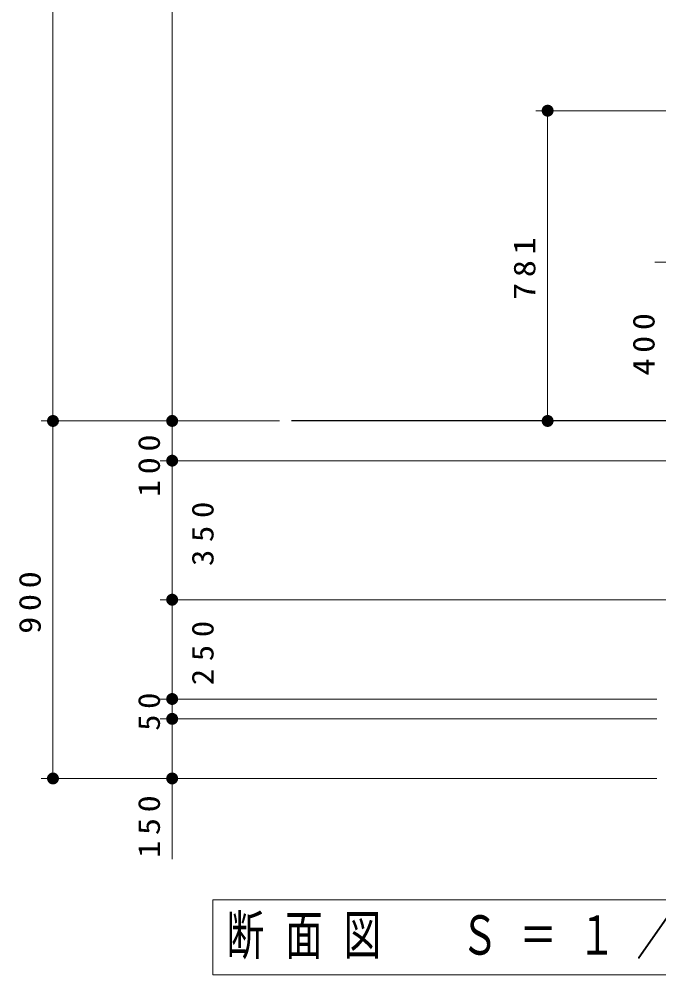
# Model space of a CAD drawing. Units: millimetres on the paper, scale 1:30. Extents: x -365 to 0, y 0 to 257.
# Drawn here: x -175 to -121.3, y 97.5 to 177.7 of the extents above; entities that cross this region are included whole.
import ezdxf

# ---------------------------------------------------------------- set-up
doc = ezdxf.new("R2010")
doc.units = ezdxf.units.MM
doc.layers.add('LY_1', color=7, linetype='Continuous', lineweight=25)
doc.styles.add('ＭＳ ゴシック', font='')
doc.styles.get('ＭＳ ゴシック').set_extended_font_data('MS Gothic')

# ---------------------------------------------------------------- blocks, each defined once
blk = doc.blocks.new('filled_dot')
at = {"color": 0, "linetype": 'Continuous', "lineweight": -2, "const_width": 1.25}
blk.add_lwpolyline([(-0.625, 0, 1), (0.625, 0, 1)], format="xyb", close=True, dxfattribs=at)

msp = doc.modelspace()

# ---------------------------------------------------------------- linework, layer by layer
at = {"layer": 'LY_1', "lineweight": 13}
for p, q in [((-172.114, 144.025), (-172.114, 229.189)), ((-162.114, 144.025), (-162.114, 223.524)), ((-94.405, 170.061), (-131.614, 170.061)), ((-130.614, 144.025), (-130.614, 170.061)), ((-111.114, 157.358), (-121.614, 157.358)), ((-153.113, 144.025), (-173.114, 144.025)), ((-172.114, 114.025), (-172.114, 144.025)), ((-162.114, 137.584), (-162.114, 144.025)), ((-113.114, 140.691), (-163.114, 140.691)), ((-162.114, 129.025), (-162.114, 140.691)), ((-119.291, 129.025), (-163.114, 129.025)), ((-162.114, 120.691), (-162.114, 129.025)), ((-121.447, 120.691), (-163.114, 120.691)), ((-162.114, 119.025), (-162.114, 120.691)), ((-121.447, 119.025), (-163.114, 119.025)), ((-162.114, 107.259), (-162.114, 119.025)), ((-121.447, 114.025), (-173.114, 114.025)), ((-112.197, 103.841), (-158.697, 103.841)), ((-158.697, 103.841), (-158.697, 97.541)), ((-158.697, 97.541), (-112.197, 97.541))]:
    msp.add_line(p, q, dxfattribs=at)
at = {"layer": 'LY_1'}
msp.add_line((-100.447, 144.025), (-152.113, 144.025), dxfattribs=at)

# ---------------------------------------------------------------- block references
at = {"layer": 'LY_1', "lineweight": 13, "xscale": 0.4, "yscale": 0.4}
for p, rotation in [((-130.614, 170.061), 270), ((-172.114, 144.025), 270), ((-162.114, 144.025), 90), ((-162.114, 144.025), 270), ((-130.614, 144.025), 90), ((-162.114, 140.691), 270), ((-162.114, 129.025), 270), ((-162.114, 120.691), 270), ((-162.114, 119.025), 270), ((-172.114, 114.025), 90), ((-162.114, 114.025), 90)]:
    msp.add_blockref('filled_dot', p, dxfattribs=dict(at, rotation=rotation))

# ---------------------------------------------------------------- texts
at = {"layer": 'LY_1', "char_height": 1.833, "rotation": 90, "style": 'ＭＳ ゴシック'}
for s, insert, attachment_point in [('\\T1.33;\\W1.15;781', (-131.614, 157.043), 8), ('\\T1.33;\\W1.15;400', (-121.614, 150.691), 8), ('\\T1.33;\\W1.15;100', (-163.114, 140.501), 8), ('\\T1.47;\\W1.1;350', (-158.614, 131.847), 7), ('\\T1.33;\\W1.15;900', (-173.114, 129.025), 8), ('\\T1.47;\\W1.1;250', (-158.614, 121.847), 7), ('\\T1.34;\\W1.1;50', (-163.114, 119.858), 8), ('\\T1.33;\\W1.15;150', (-163.114, 110.227), 8)]:
    msp.add_mtext(s, dxfattribs=dict(at, insert=insert, attachment_point=attachment_point))
at = {"layer": 'LY_1', "insert": (-135.447, 100.691), "char_height": 3.299, "attachment_point": 5, "style": 'ＭＳ ゴシック'}
msp.add_mtext('\\T1.56;\\W0.7;断面図\u3000Ｓ＝１／30', dxfattribs=at)

doc.saveas('drawing.dxf')
